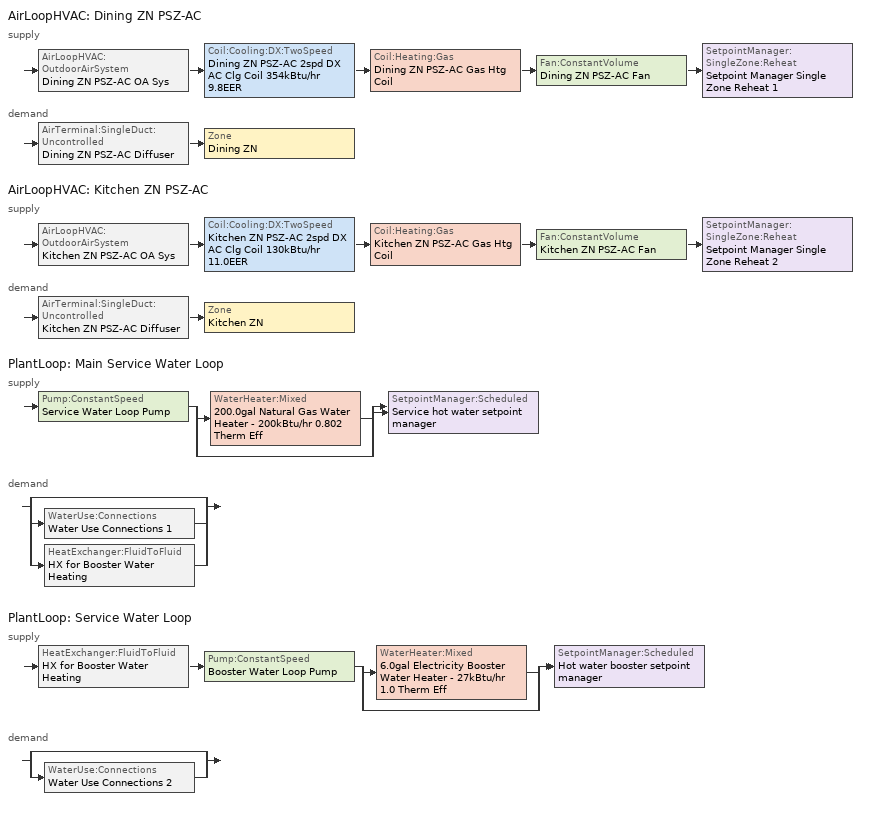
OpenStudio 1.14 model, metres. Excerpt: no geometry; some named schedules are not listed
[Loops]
AirLoopHVAC 'Dining ZN PSZ-AC'
 supply: AirLoopHVAC:OutdoorAirSystem 'Dining ZN PSZ-AC OA Sys' > Coil:Cooling:DX:TwoSpeed 'Dining ZN PSZ-AC 2spd DX AC Clg Coil 354kBtu/hr 9.8EER' > Coil:Heating:Gas 'Dining ZN PSZ-AC Gas Htg Coil' > Fan:ConstantVolume 'Dining ZN PSZ-AC Fan' > SetpointManager:SingleZone:Reheat 'Setpoint Manager Single Zone Reheat 1'
 demand: AirTerminal:SingleDuct:Uncontrolled 'Dining ZN PSZ-AC Diffuser' > Zone 'Dining ZN'
AirLoopHVAC 'Kitchen ZN PSZ-AC'
 supply: AirLoopHVAC:OutdoorAirSystem 'Kitchen ZN PSZ-AC OA Sys' > Coil:Cooling:DX:TwoSpeed 'Kitchen ZN PSZ-AC 2spd DX AC Clg Coil 130kBtu/hr 11.0EER' > Coil:Heating:Gas 'Kitchen ZN PSZ-AC Gas Htg Coil' > Fan:ConstantVolume 'Kitchen ZN PSZ-AC Fan' > SetpointManager:SingleZone:Reheat 'Setpoint Manager Single Zone Reheat 2'
 demand: AirTerminal:SingleDuct:Uncontrolled 'Kitchen ZN PSZ-AC Diffuser' > Zone 'Kitchen ZN'
PlantLoop 'Main Service Water Loop'
 supply: Pump:ConstantSpeed 'Service Water Loop Pump' > split
  | WaterHeater:Mixed '200.0gal Natural Gas Water Heater - 200kBtu/hr 0.802 Therm Eff'
  | bypass
  join > SetpointManager:Scheduled 'Service hot water setpoint manager'
 demand: split
  | bypass
  | WaterUse:Connections 'Water Use Connections 1'
  | HeatExchanger:FluidToFluid 'HX for Booster Water Heating'
PlantLoop 'Service Water Loop'
 supply: HeatExchanger:FluidToFluid 'HX for Booster Water Heating' > Pump:ConstantSpeed 'Booster Water Loop Pump' > split
  | WaterHeater:Mixed '6.0gal Electricity Booster Water Heater - 27kBtu/hr 1.0 Therm Eff'
  | bypass
  join > SetpointManager:Scheduled 'Hot water booster setpoint manager'
 demand: split
  | bypass
  | WaterUse:Connections 'Water Use Connections 2'
[Sizing:Zone] Zone Cooling Design Supply Air Temperature Input Method=SupplyAirTemperature; Zone Cooling Design Supply Air Temperature {C}=12.8; Zone Cooling Design Supply Air Temperature Difference {deltaC}=11.11; Zone Heating Design Supply Air Temperature Input Method=SupplyAirTemperature; Zone Heating Design Supply Air Temperature {C}=40; Zone Heating Design Supply Air Temperature Difference {deltaC}=11.11; Zone Cooling Design Supply Air Humidity Ratio {kg-H2O/kg-air}=0.0085; Zone Heating Design Supply Air Humidity Ratio {kg-H2O/kg-air}=0.008; Cooling Design Air Flow Method=DesignDayWithLimit; Heating Design Air Flow Method=DesignDay; Account for Dedicated Outdoor Air System=No; Dedicated Outdoor Air System Control Strategy=NeutralSupplyAir; Dedicated Outdoor Air Low Setpoint Temperature for Design {C}=autosize; Dedicated Outdoor Air High Setpoint Temperature for Design {C}=autosize
Name | Cooling Minimum Air Flow per Zone Floor Area {m3/s-m2}
Kitchen ZN | 0
Dining ZN | 0.00358118
[Zone equipment]
Kitchen ZN: Kitchen ZN PSZ-AC Diffuser, Kitchen ZN Exhaust Fan
Dining ZN: Dining ZN PSZ-AC Diffuser, Dining ZN Exhaust Fan
[AirLoopHVAC] Availability Schedule=RestaurantSitDown HVACOperationSchd; Design Supply Air Flow Rate {m3/s}=AutoSize
Name | Availability Manager
Dining ZN PSZ-AC | Availability Manager Night Cycle 1
Kitchen ZN PSZ-AC | Availability Manager Night Cycle 2
[Sizing:System] Type of Load to Size On=Sensible; Design Outdoor Air Flow Rate {m3/s}=Autosize; Minimum System Air Flow Ratio=1; Preheat Design Temperature {C}=7; Preheat Design Humidity Ratio {kg-H2O/kg-Air}=0.008; Precool Design Temperature {C}=12.8; Precool Design Humidity Ratio {kg-H2O/kg-Air}=0.008; Central Cooling Design Supply Air Temperature {C}=12.8; Central Heating Design Supply Air Temperature {C}=40; Sizing Option=Coincident; 100% Outdoor Air in Cooling=No; 100% Outdoor Air in Heating=No; Central Cooling Design Supply Air Humidity Ratio {kg-H2O/kg-Air}=0.0085; Central Heating Design Supply Air Humidity Ratio {kg-H2O/kg-Air}=0.008; Cooling Design Air Flow Method=DesignDay; Cooling Design Air Flow Rate {m3/s}=0; Heating Design Air Flow Method=DesignDay; Heating Design Air Flow Rate {m3/s}=0; System Outdoor Air Method=ZoneSum; Zone Maximum Outdoor Air Fraction=1; Cooling Supply Air Flow Rate Per Floor Area {m3/s-m2}=0.00996765; Cooling Fraction of Autosized Cooling Supply Air Flow Rate=1; Cooling Supply Air Flow Rate Per Unit Cooling Capacity {m3/s-W}=3.94755e-05; Heating Supply Air Flow Rate Per Floor Area {m3/s-m2}=0.00996765; Heating Fraction of Autosized Heating Supply Air Flow Rate=1; Heating Fraction of Autosized Cooling Supply Air Flow Rate=1; Heating Supply Air Flow Rate Per Unit Heating Capacity {m3/s-W}=3.15882e-05; Cooling Design Capacity Method=CoolingDesignCapacity; Cooling Design Capacity {W}=autosize; Cooling Design Capacity Per Floor Area {W/m2}=234.7; Fraction of Autosized Cooling Design Capacity=1; Heating Design Capacity Method=HeatingDesignCapacity; Heating Design Capacity {W}=autosize; Heating Design Capacity Per Floor Area {W/m2}=157; Fraction of Autosized Heating Design Capacity=1; Central Cooling Capacity Control Method=OnOff
Dining ZN PSZ-AC; Kitchen ZN PSZ-AC
[SetpointManager:SingleZone:Reheat] Minimum Supply Air Temperature {C}=10; Maximum Supply Air Temperature {C}=50
Name | Control Zone
Setpoint Manager Single Zone Reheat 1 | Dining ZN
Setpoint Manager Single Zone Reheat 2 | Kitchen ZN
[Fan:ConstantVolume] Availability Schedule=RestaurantSitDown HVACOperationSchd; Maximum Flow Rate {m3/s}=AutoSize
Name | Fan Efficiency | Pressure Rise {Pa} | Motor Efficiency
Dining ZN PSZ-AC Fan | 0.59605 | 1018.77 | 0.917
Kitchen ZN PSZ-AC Fan | 0.56225 | 622.722 | 0.865
[Coil:Heating:Gas] Availability Schedule=Always On Discrete; Gas Burner Efficiency=0.8; Nominal Capacity {W}=AutoSize; Parasitic Electric Load {W}=0; Parasitic Gas Load {W}=0
Dining ZN PSZ-AC Gas Htg Coil; Kitchen ZN PSZ-AC Gas Htg Coil
[Coil:Cooling:DX:TwoSpeed] Availability Schedule=Always On Discrete; Rated High Speed Total Cooling Capacity {W}=Autosize; Rated High Speed Sensible Heat Ratio=Autosize; Rated High Speed Air Flow Rate {m3/s}=Autosize; Rated Low Speed Total Cooling Capacity {W}=Autosize; Rated Low Speed Sensible Heat Ratio=0.69; Condenser Type=AirCooled; High Speed Evaporative Condenser Effectiveness=0; High Speed Evaporative Condenser Air Flow Rate {m3/s}=Autosize; High Speed Evaporative Condenser Pump Rated Power Consumption {W}=Autosize; Low Speed Evaporative Condenser Effectiveness=0; Low Speed Evaporative Condenser Air Flow Rate {m3/s}=Autosize; Low Speed Evaporative Condenser Pump Rated Power Consumption {W}=Autosize; Basin Heater Capacity {W/K}=10; Basin Heater Setpoint Temperature {C}=2
Name | Rated High Speed COP {W/W} | Total Cooling Capacity Function of Temperature Curve | Total Cooling Capacity Function of Flow Fraction Curve | Energy Input Ratio Function of Temperature Curve | Energy Input Ratio Function of Flow Fraction Curve | Part Load Fraction Correlation Curve | Rated Low Speed COP {W/W} | Low Speed Total Cooling Capacity Function of Temperature Curve | Low Speed Energy Input Ratio Function of Temperature Curve
Dining ZN PSZ-AC 2spd DX AC Clg Coil 354kBtu/hr 9.8EER | 3.39929 | PSZ-AC_Unitary_PackagecoolCapFT | PSZ-AC_Unitary_PackagecoolFFF | PSZ-AC DX Unitary Package EIRFT | PSZ-AC_Unitary_PackagecoolEIRFFF | PSZ-AC_Unitary_PackagecoolPLR | 3.39929 | PSZ-AC_Unitary_PackagecoolCapFT 1 | PSZ-AC DX Unitary Package EIRFT 1
Kitchen ZN PSZ-AC 2spd DX AC Clg Coil 130kBtu/hr 11.0EER | 3.79883 | PSZ-AC_Unitary_PackagecoolCapFT 2 | PSZ-AC_Unitary_PackagecoolFFF 1 | PSZ-AC DX Unitary Package EIRFT 2 | PSZ-AC_Unitary_PackagecoolEIRFFF 1 | PSZ-AC_Unitary_PackagecoolPLR 1 | 3.79883 | PSZ-AC_Unitary_PackagecoolCapFT 3 | PSZ-AC DX Unitary Package EIRFT 3
[Controller:OutdoorAir] Maximum Outdoor Air Flow Rate {m3/s}=Autosize; Economizer Control Type=DifferentialDryBulb; Economizer Control Action Type=ModulateFlow; Lockout Type=NoLockout; Minimum Limit Type=FixedMinimum; Minimum Outdoor Air Schedule=RestaurantSitDown MinOA_MotorizedDamper_Sched; High Humidity Control=No; Heat Recovery Bypass Control Type=BypassWhenWithinEconomizerLimits
Name | Minimum Outdoor Air Flow Rate {m3/s} | Maximum Fraction of Outdoor Air Schedule | Controller Mechanical Ventilation
Dining ZN PSZ-AC OA Sys Controller | 0 | DiningZNPSZACmaxOASch | Controller Mechanical Ventilation 1
Kitchen ZN PSZ-AC OA Sys Controller | Autosize | KitchenZNPSZACmaxOASch | Controller Mechanical Ventilation 2
[Controller:MechanicalVentilation] Availability Schedule=Always On Discrete; System Outdoor Air Method=ZoneSum
Name | Demand Controlled Ventilation
Controller Mechanical Ventilation 1 | Yes
Controller Mechanical Ventilation 2
[AirLoopHVAC:OutdoorAirSystem]
Name | Controller
Dining ZN PSZ-AC OA Sys | Dining ZN PSZ-AC OA Sys Controller
Kitchen ZN PSZ-AC OA Sys | Kitchen ZN PSZ-AC OA Sys Controller
[AvailabilityManager:NightCycle] Control Type=CycleOnAny; Thermostat Tolerance {deltaC}=1; Cycling Run Time {s}=1800
Availability Manager Night Cycle 1; Availability Manager Night Cycle 2
[AirTerminal:SingleDuct:Uncontrolled] Availability Schedule=Always On Discrete; Maximum Air Flow Rate {m3/s}=AutoSize
Dining ZN PSZ-AC Diffuser; Kitchen ZN PSZ-AC Diffuser
[Fan:ZoneExhaust] Availability Schedule=RestaurantSitDown HVACOperationSchd; System Availability Manager Coupling Mode=Decoupled
Name | Fan Efficiency | Pressure Rise {Pa} | Maximum Flow Rate {m3/s}
Dining ZN Exhaust Fan | 1 | 0 | 1.331432
Kitchen ZN Exhaust Fan | 0.385 | 124.544 | 2.548516
[Refrigeration:Case] Availability Schedule=Always On Discrete; Zone=Kitchen ZN; Rated Ambient Temperature {C}=23.8889; Rated Ambient Relative Humidity {percent}=55; Latent Case Credit Curve Type=CaseTemperatureMethod; Standard Case Lighting Power per Unit Length {W/m}=33; Case Lighting Schedule=RestaurantSitDown walkin_occ_lght_SCH; Fraction of Lighting Energy to Case=1; Anti-Sweat Heater Control Type=None; Humidity at Zero Anti-Sweat Heater Energy {percent}=0; Case Height {m}=0; Defrost Energy Correction Curve Type=None
Name | Rated Total Cooling Capacity per Unit Length {W/m} | Rated Latent Heat Ratio | Rated Runtime Fraction | Case Length {m} | Case Operating Temperature {C} | Latent Case Credit Curve | Standard Case Fan Power per Unit Length {W/m} | Operating Case Fan Power per Unit Length {W/m} | Fraction of Anti-Sweat Heater Energy to Case | Case Defrost Power per Unit Length {W/m} | Case Defrost Type | Case Defrost Schedule | Case Defrost Drip-Down Schedule | Under Case HVAC Return Air Fraction | Refrigerated Case Restocking Schedule | Case Credit Fraction Schedule
Kitchen ZN Walkin Freezer | 688 | 0.1 | 0.4 | 2.44 | -23 | Single Shelf Horizontal Latent Energy Multiplier_After2004 | 21.14286 | 21.14286 | 0 | 820 | Electric | Refrigeration Defrost Schedule | Refrigeration Defrost DripDown Schedule | 0 | RestaurantSitDown Kitchen_Case:1_WALKINFREEZER_WalkInStockingSched | Refrigeration Case Credit Schedule
Kitchen ZN Display Case | 734 | 0.08 | 0.85 | 3.05 | 2 | Multi Shelf Vertical Latent Energy Multiplier | 18.85714 | 18.85714 | 0.2 | 0 | OffCycle | Refrigeration Defrost Schedule 1 |  | 0.05 | RestaurantSitDown Kitchen_Case:2_SELFCONTAINEDDISPLAYCASE_CaseStockingSched
[Refrigeration:Condenser:AirCooled] Rated Subcooling Temperature Difference {deltaC}=0; Condenser Fan Speed Control Type=VariableSpeed; Rated Fan Power {W}=330; Minimum Fan Air Flow Ratio=0.25
Name | Rated Effective Total Heat Rejection Rate Curve
Refrigeration Condenser Air Cooled 1 | Refrigeration Condenser Air Cooled HR Curve
Refrigeration Condenser Air Cooled 2 | Refrigeration Condenser Air Cooled HR Curve 1
[Refrigeration:System] Minimum Condensing Temperature {C}=21; Refrigeration System Working Fluid Type=R404a; Suction Temperature Control Type=ConstantSuctionTemperature; Suction Piping Zone=Kitchen ZN
Name | Refrigeration Condenser
Refrigeration System 1 | Refrigeration Condenser Air Cooled 1
Refrigeration System 2 | Refrigeration Condenser Air Cooled 2
[PlantLoop] Plant Loop Volume {m3}=Autocalculate; Load Distribution Scheme=Optimal
Name | Maximum Loop Temperature {C} | Minimum Loop Temperature {C}
Main Service Water Loop | 60 | 10
Service Water Loop
[Sizing:Plant] Loop Type=Heating; Loop Design Temperature Difference {deltaC}=5; Sizing Option=NonCoincident; Zone Timesteps in Averaging Window=1; Coincident Sizing Factor Mode=None
Name | Design Loop Exit Temperature {C}
Main Service Water Loop | 60
Service Water Loop | 82.2222
[SetpointManager:Scheduled] Control Variable=Temperature
Name | Schedule
Service hot water setpoint manager | Service Water Loop Temp - 140F
Hot water booster setpoint manager | Service Water Booster Temp - 180.00000000000006F
[Pump:ConstantSpeed] Rated Flow Rate {m3/s}=autosize; Rated Power Consumption {W}=autosize; Fraction of Motor Inefficiencies to Fluid Stream=0; Pump Control Type=Intermittent
Name | Rated Pump Head {Pa} | Motor Efficiency
Service Water Loop Pump | 29891 | 0.7
Booster Water Loop Pump | 0 | 1
[WaterHeater:Mixed] Deadband Temperature Difference {deltaC}=2; Maximum Temperature Limit {C}=82.2222; Heater Control Type=Cycle; On Cycle Parasitic Heat Fraction to Tank=0; Use Side Effectiveness=1; Source Side Effectiveness=1; Use Side Design Flow Rate {m3/s}=autosize; Source Side Design Flow Rate {m3/s}=autosize; Indirect Water Heating Recovery Time {hr}=1.5
Name | Tank Volume {m3} | Setpoint Temperature Schedule | Heater Maximum Capacity {W} | Heater Fuel Type | Heater Thermal Efficiency | Off Cycle Parasitic Fuel Consumption Rate {W} | Off Cycle Parasitic Fuel Type | Off Cycle Parasitic Heat Fraction to Tank | On Cycle Parasitic Fuel Consumption Rate {W} | On Cycle Parasitic Fuel Type | Ambient Temperature Indicator | Ambient Temperature Schedule | Ambient Temperature Thermal Zone | Off Cycle Loss Coefficient to Ambient Temperature {W/K} | On Cycle Loss Coefficient to Ambient Temperature {W/K}
200.0gal Natural Gas Water Heater - 200kBtu/hr 0.802 Therm Eff | 0.757082 | Service Water Loop Temp - 140F | 58614.2 | NaturalGas | 0.80194 | 715.973 | NaturalGas | 0.8 | 715.973 | NaturalGas | ThermalZone | Schedule Ruleset 1 | Kitchen ZN | 2.92445 | 2.92445
6.0gal Electricity Booster Water Heater - 27kBtu/hr 1.0 Therm Eff | 0.0227125 | Service Water Booster Temp - 180.00000000000006F | 7999.96 | Electricity | 1 | 0 | Electricity | 0 | 0 | Electricity | Schedule | Water Heater Ambient Temp Schedule - 70F |  | 0.443796 | 0.443796
[WaterUse:Connections]
Name | Water Use Equipment Name 1
Water Use Connections 1 | Kitchen Service Water Use 2.22gal/min
Water Use Connections 2 | Booster Water Fixture - 1.3300000000000003 gal/min at 15.5555555555556F
[WaterUse:Equipment:Definition]
Name | Peak Flow Rate {m3/s} | Target Temperature Schedule | Sensible Fraction Schedule | Latent Fraction Schedule
Kitchen Service Water Use Def 2.22gal/min | 0.000139808 | Schedule Ruleset 5 | Schedule Ruleset 3 | Schedule Ruleset 4
Water Fixture Def - 1.3300000000000003 gal/min | 8.391e-05 | Schedule Ruleset 8
[WaterUse:Equipment] Flow Rate Fraction Schedule=RestaurantSitDown BLDG_SWH_SCH
Name | Water Use Equipment Definition
Kitchen Service Water Use 2.22gal/min | Kitchen Service Water Use Def 2.22gal/min
Booster Water Fixture - 1.3300000000000003 gal/min at 15.5555555555556F | Water Fixture Def - 1.3300000000000003 gal/min
[HeatExchanger:FluidToFluid]
HX for Booster Water Heating: Loop Demand Side Design Flow Rate {m3/s}=autosize; Loop Supply Side Design Flow Rate {m3/s}=autosize; Heat Exchange Model Type=Ideal; Heat Exchanger U-Factor Times Area Value {W/K}=autosize; Control Type=UncontrolledOn; Minimum Temperature Difference to Activate Heat Exchanger {deltaC}=0.01; Heat Transfer Metering End Use Type=LoopToLoop; Component Override Cooling Control Temperature Mode=Loop; Sizing Factor=1; Operation Minimum Temperature Limit {C}=0; Operation Maximum Temperature Limit {C}=100
[EnergyManagementSystem:Sensor]
Name | Output Variable or Output Meter Index Key | Output Variable or Output Meter
DiningZNPSZACDATRqd | Node 5 | System Node Setpoint Temperature
DiningZNPSZACHeatingRTF | Dining ZN PSZ-AC Gas Htg Coil | Heating Coil Runtime Fraction
DiningZNPSZACRTF | Dining ZN PSZ-AC 2spd DX AC Clg Coil 354kBtu/hr 9.8EER | Cooling Coil Runtime Fraction
KitchenZNPSZACDATRqd | Node 16 | System Node Setpoint Temperature
KitchenZNPSZACHeatingRTF | Kitchen ZN PSZ-AC Gas Htg Coil | Heating Coil Runtime Fraction
KitchenZNPSZACRTF | Kitchen ZN PSZ-AC 2spd DX AC Clg Coil 130kBtu/hr 11.0EER | Cooling Coil Runtime Fraction
[EnergyManagementSystem:InternalVariable]
Name | Internal Data Index Key | Internal Data Type
DiningZNPSZACOADesignMass | Dining ZN PSZ-AC OA Sys Controller | Outdoor Air Controller Minimum Mass Flow Rate
DiningZNPSZACFanDesignPressure | Dining ZN PSZ-AC Fan | Fan Nominal Pressure Rise
DiningZNPSZACDesignFlowMass | Dining ZN PSZ-AC OA Sys Controller | Outdoor Air Controller Maximum Mass Flow Rate
KitchenZNPSZACOADesignMass | Kitchen ZN PSZ-AC OA Sys Controller | Outdoor Air Controller Minimum Mass Flow Rate
KitchenZNPSZACFanDesignPressure | Kitchen ZN PSZ-AC Fan | Fan Nominal Pressure Rise
KitchenZNPSZACDesignFlowMass | Kitchen ZN PSZ-AC OA Sys Controller | Outdoor Air Controller Maximum Mass Flow Rate
[EnergyManagementSystem:Actuator] Actuated Component Type=Fan; Actuated Component Control Type=Fan Pressure Rise
Name | Actuated Component
DiningZNPSZACFanPressure | Dining ZN PSZ-AC Fan
KitchenZNPSZACFanPressure | Kitchen ZN PSZ-AC Fan
[Schedule:Ruleset]
Name | Default Day Schedule | Summer Design Day Schedule | Winter Design Day Schedule
RestaurantSitDown HVACOperationSchd | RestaurantSitDown HVACOperationSchd Default | RestaurantSitDown HVACOperationSchd Summer Design Day | RestaurantSitDown HVACOperationSchd Winter Design Day
RestaurantSitDown MinOA_MotorizedDamper_Sched | RestaurantSitDown MinOA_MotorizedDamper_Sched Default | RestaurantSitDown MinOA_MotorizedDamper_Sched Summer Design Day | RestaurantSitDown MinOA_MotorizedDamper_Sched Winter Design Day
Refrigeration Defrost Schedule | Refrigeration Defrost Schedule Default
Refrigeration Defrost DripDown Schedule | Refrigeration Defrost DripDown Schedule Default
Refrigeration Case Credit Schedule | Refrigeration Case Credit Schedule Default
RestaurantSitDown walkin_occ_lght_SCH | RestaurantSitDown walkin_occ_lght_SCH Default | RestaurantSitDown walkin_occ_lght_SCH Summer Design Day | RestaurantSitDown walkin_occ_lght_SCH Winter Design Day
RestaurantSitDown Kitchen_Case:1_WALKINFREEZER_WalkInStockingSched | RestaurantSitDown Kitchen_Case:1_WALKINFREEZER_WalkInStockingSched Default | RestaurantSitDown Kitchen_Case:1_WALKINFREEZER_WalkInStockingSched Summer Design Day | RestaurantSitDown Kitchen_Case:1_WALKINFREEZER_WalkInStockingSched Winter Design Day
Refrigeration Defrost Schedule 1 | Refrigeration Defrost Schedule Default 1
RestaurantSitDown Kitchen_Case:2_SELFCONTAINEDDISPLAYCASE_CaseStockingSched | RestaurantSitDown Kitchen_Case:2_SELFCONTAINEDDISPLAYCASE_CaseStockingSched Default | RestaurantSitDown Kitchen_Case:2_SELFCONTAINEDDISPLAYCASE_CaseStockingSched Summer Design Day | RestaurantSitDown Kitchen_Case:2_SELFCONTAINEDDISPLAYCASE_CaseStockingSched Winter Design Day
Service Water Loop Temp - 140F | Service Water Loop Temp - 140F Default
Schedule Ruleset 1 | Schedule Day 41
RestaurantSitDown BLDG_SWH_SCH | RestaurantSitDown BLDG_SWH_SCH Default | RestaurantSitDown BLDG_SWH_SCH Summer Design Day | RestaurantSitDown BLDG_SWH_SCH Winter Design Day
Service Water Booster Temp - 180.00000000000006F | Service Water Booster Temp - 180.00000000000006F Default
Water Heater Ambient Temp Schedule - 70F | Water Heater Ambient Temp Schedule - 70F Default
DiningZNPSZACmaxOASch | DiningZNPSZACmaxOASchDefault
KitchenZNPSZACmaxOASch | KitchenZNPSZACmaxOASchDefault
[Schedule:Day]
RestaurantSitDown HVACOperationSchd Default; RestaurantSitDown HVACOperationSchd Winter Design Day; RestaurantSitDown HVACOperationSchd Summer Design Day: 1, 0, 1, 5, 0, 0, 24, 0, 1
RestaurantSitDown MinOA_MotorizedDamper_Sched Default; RestaurantSitDown MinOA_MotorizedDamper_Sched Summer Design Day: 1, 0, 1, 6, 0, 0, 24, 0, 1
RestaurantSitDown MinOA_MotorizedDamper_Sched Winter Design Day; RestaurantSitDown walkin_occ_lght_SCH Summer Design Day: 24, 0, 1
Refrigeration Defrost Schedule Default: 11, 0, 0, 11, 20, 1, 23, 0, 0, 23, 20, 1, 24, 0, 0
Refrigeration Defrost DripDown Schedule Default: 11, 0, 0, 11, 30, 1, 23, 0, 0, 23, 30, 1, 24, 0, 0
Refrigeration Case Credit Schedule Default: 7, 0, 0.2, 21, 0, 0.4, 24, 0, 0.2
RestaurantSitDown walkin_occ_lght_SCH Default: 1, 0, 0.2, 6, 0, 0.15, 8, 0, 0.156, 10, 0, 0.26, 16, 0, 0.364, 22, 0, 0.312, 23, 0, 0.26, 24, 0, 0.156
RestaurantSitDown walkin_occ_lght_SCH Winter Design Day: 24, 0, 0
RestaurantSitDown Kitchen_Case:1_WALKINFREEZER_WalkInStockingSched Default: 4, 0, 0, 5, 0, 725, 6, 0, 417, 7, 0, 290, 24, 0, 0
RestaurantSitDown Kitchen_Case:1_WALKINFREEZER_WalkInStockingSched Winter Design Day; RestaurantSitDown Kitchen_Case:1_WALKINFREEZER_WalkInStockingSched Summer Design Day: 4, 0, 0, 5, 0, 125, 6, 0, 117, 7, 0, 90, 19, 0, 0, 20, 0, 125, 21, 0, 117, 22, 0, 90, 24, 0, 0
Refrigeration Defrost Schedule Default 1: 23, 20, 0, 24, 0, 0
RestaurantSitDown Kitchen_Case:2_SELFCONTAINEDDISPLAYCASE_CaseStockingSched Default; RestaurantSitDown Kitchen_Case:2_SELFCONTAINEDDISPLAYCASE_CaseStockingSched Winter Design Day; RestaurantSitDown Kitchen_Case:2_SELFCONTAINEDDISPLAYCASE_CaseStockingSched Summer Design Day: 6, 0, 0, 7, 0, 50, 9, 0, 70, 10, 0, 80, 11, 0, 70, 13, 0, 50, 14, 0, 80, 15, 0, 90, 16, 0, 80, 24, 0, 0
DiningZNPSZACmaxOASchDefault; KitchenZNPSZACmaxOASchDefault: 24, 0, 0.7
[Schedule:Rule] Date Specification Type=DateRange; Start Month=1; Start Day=1; End Month=12; End Day=31
Name | Schedule Ruleset | Rule Order | Day Schedule | Apply Sunday | Apply Monday | Apply Tuesday | Apply Wednesday | Apply Thursday | Apply Friday | Apply Saturday
Schedule Rule 15 | RestaurantSitDown HVACOperationSchd | 0 | RestaurantSitDown HVACOperationSchd Default|WntrDsn|SmrDsn|Sun|Wkdy Day | Yes | Yes | Yes | Yes | Yes | Yes
Schedule Rule 16 | RestaurantSitDown MinOA_MotorizedDamper_Sched | 0 | RestaurantSitDown MinOA_MotorizedDamper_Sched Default|SmrDsn|Sat|Wkdy Day |  | Yes | Yes | Yes | Yes | Yes | Yes
Schedule Rule 17 | RestaurantSitDown walkin_occ_lght_SCH | 1 | RestaurantSitDown walkin_occ_lght_SCH Sat Day |  |  |  |  |  |  | Yes
Schedule Rule 18 | RestaurantSitDown walkin_occ_lght_SCH | 0 | RestaurantSitDown walkin_occ_lght_SCH Wkdy Day |  | Yes | Yes | Yes | Yes | Yes
Schedule Rule 19 | RestaurantSitDown Kitchen_Case:1_WALKINFREEZER_WalkInStockingSched | 0 | RestaurantSitDown Kitchen_Case:1_WALKINFREEZER_WalkInStockingSched WntrDsn|SmrDsn|Wknd|Mon|Wed|Thu Day | Yes | Yes |  | Yes | Yes |  | Yes
[Schedule:Constant]
Always On Discrete: Value=1
[Curve:Biquadratic] Minimum Value of x=12.77778; Maximum Value of x=23.88889; Minimum Value of y=21.11111; Maximum Value of y=46.11111
Name | Coefficient1 Constant | Coefficient2 x | Coefficient3 x**2 | Coefficient4 y | Coefficient5 y**2 | Coefficient6 x*y
PSZ-AC_Unitary_PackagecoolCapFT; PSZ-AC_Unitary_PackagecoolCapFT 1; PSZ-AC_Unitary_PackagecoolCapFT 2; PSZ-AC_Unitary_PackagecoolCapFT 3 | 0.766956 | 0.0107756 | -4.14703e-05 | 0.00134961 | -0.000261144 | 0.000457488
PSZ-AC DX Unitary Package EIRFT; PSZ-AC DX Unitary Package EIRFT 1; PSZ-AC DX Unitary Package EIRFT 2; PSZ-AC DX Unitary Package EIRFT 3 | 0.297145 | 0.0430933 | -0.000748766 | 0.00597727 | 0.000482112 | -0.000956448
[Curve:Quadratic]
Name | Coefficient1 Constant | Coefficient2 x | Coefficient3 x**2 | Minimum Value of x | Maximum Value of x
PSZ-AC_Unitary_PackagecoolFFF; PSZ-AC_Unitary_PackagecoolFFF 1 | 0.8 | 0.2 | 0 | 0.5 | 1.5
PSZ-AC_Unitary_PackagecoolEIRFFF; PSZ-AC_Unitary_PackagecoolEIRFFF 1 | 1.156 | -0.1816 | 0.0256 | 0.5 | 1.5
PSZ-AC_Unitary_PackagecoolPLR; PSZ-AC_Unitary_PackagecoolPLR 1 | 0.75 | 0.25 | 0 | 0 | 1
[Curve:Cubic] Minimum Value of x=-35; Maximum Value of x=20
Name | Coefficient1 Constant | Coefficient2 x | Coefficient3 x**2 | Coefficient4 x**3
Single Shelf Horizontal Latent Energy Multiplier_After2004 | 0.0236 | 0.0006 | 0 | 0
Multi Shelf Vertical Latent Energy Multiplier | 0.0265263 | 0.00107803 | -6.02558e-05 | 1.23732e-06
[Curve:Linear] Coefficient1 Constant=0; Coefficient2 x=22000; Minimum Value of x=5; Maximum Value of x=22.2
Refrigeration Condenser Air Cooled HR Curve; Refrigeration Condenser Air Cooled HR Curve 1
